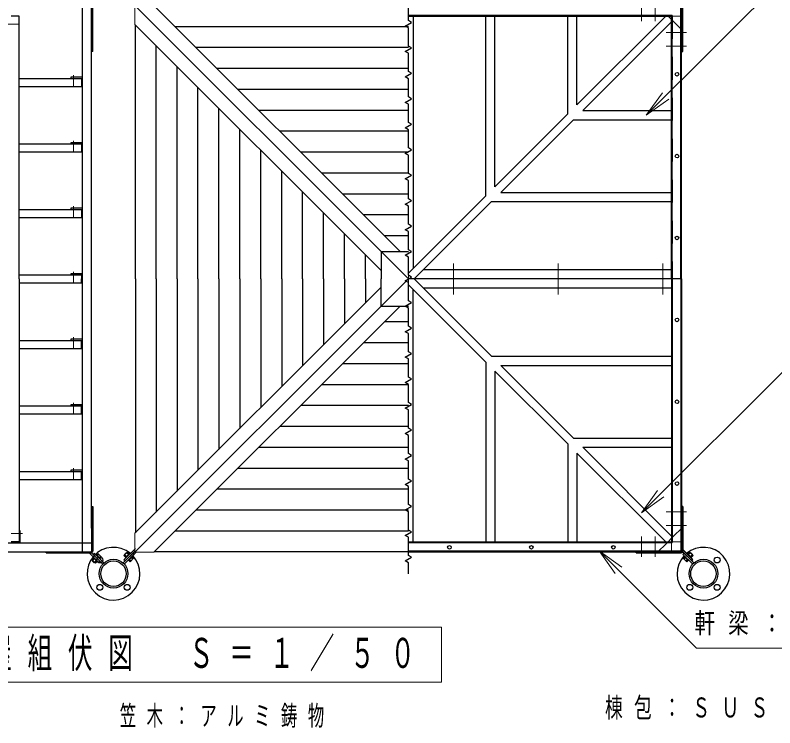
# Model space of a CAD drawing. Units: millimetres on the paper, scale 1:50. Extents: x -365 to 10, y -38 to 257.
# Drawn here: x -270.5 to -187.1, y 139.4 to 217.7 of the extents above; entities that cross this region are included whole.
import ezdxf

# ---------------------------------------------------------------- set-up
doc = ezdxf.new("R2010")
doc.units = ezdxf.units.MM
doc.linetypes.add('USER1', pattern=[4.5, 2.5, -2])
doc.linetypes.add('USER2', pattern=[6, 3, -1, 1, -1])
doc.layers.add('LY_1', color=7, linetype='Continuous', lineweight=13)
doc.styles.add('ＭＳ ゴシック', font='')
doc.styles.get('ＭＳ ゴシック').set_extended_font_data('MS Gothic')

msp = doc.modelspace()

# ---------------------------------------------------------------- linework, layer by layer
at = {"layer": 'LY_1', "lineweight": 25}
for p, q in [((-263.091, 158.714), (-263.091, 218.714)), ((-262.091, 213.714), (-262.091, 218.654)), ((-261.971, 213.714), (-261.971, 218.654)), ((-197.291, 213.714), (-197.291, 218.654)), ((-197.291, 213.714), (-197.291, 218.654)), ((-197.171, 213.714), (-197.171, 218.654)), ((-197.171, 213.714), (-197.171, 218.654)), ((-270.051, 217.614), (-270.931, 217.614)), ((-270.051, 188.714), (-270.051, 217.614)), ((-199.027, 217.614), (-208.791, 207.85)), ((-198.391, 216.977), (-208.154, 207.214)), ((-262.091, 161.314), (-262.091, 216.114)), ((-261.971, 213.714), (-262.091, 213.714)), ((-197.171, 213.714), (-197.291, 213.714)), ((-197.171, 213.714), (-197.291, 213.714)), ((-270.051, 210.754), (-263.191, 210.754)), ((-264.391, 210.874), (-264.391, 210.754)), ((-263.091, 210.874), (-264.391, 210.874)), ((-263.191, 210.754), (-263.191, 209.874)), ((-270.051, 209.874), (-263.191, 209.874)), ((-209.791, 206.85), (-217.791, 198.85)), ((-209.154, 206.214), (-217.154, 198.214)), ((-264.391, 203.674), (-264.391, 203.554)), ((-263.091, 203.674), (-264.391, 203.674)), ((-270.051, 203.554), (-263.191, 203.554)), ((-263.191, 203.554), (-263.191, 202.674)), ((-270.051, 202.674), (-263.191, 202.674)), ((-218.791, 197.85), (-227.291, 189.35)), ((-218.154, 197.214), (-226.654, 188.714)), ((-270.051, 196.354), (-263.191, 196.354)), ((-264.391, 196.474), (-264.391, 196.354)), ((-263.091, 196.474), (-264.391, 196.474)), ((-263.191, 196.354), (-263.191, 195.474)), ((-270.051, 195.474), (-263.191, 195.474)), ((-270.051, 189.154), (-263.191, 189.154)), ((-270.051, 188.714), (-270.051, 159.814)), ((-264.391, 189.274), (-264.391, 189.154)), ((-263.091, 189.274), (-264.391, 189.274)), ((-263.191, 189.154), (-263.191, 188.714)), ((-263.191, 188.274), (-263.191, 188.714)), ((-197.391, 188.714), (-227.291, 188.714)), ((-197.391, 188.714), (-227.291, 188.714)), ((-197.391, 188.714), (-227.291, 188.714)), ((-197.391, 188.714), (-227.291, 188.714)), ((-218.154, 180.214), (-226.654, 188.714)), ((-270.051, 188.274), (-263.191, 188.274)), ((-218.791, 179.577), (-227.291, 188.077)), ((-270.051, 181.954), (-263.191, 181.954)), ((-264.391, 182.074), (-264.391, 181.954)), ((-263.091, 182.074), (-264.391, 182.074)), ((-263.191, 181.074), (-263.191, 181.954)), ((-270.051, 181.074), (-263.191, 181.074)), ((-209.791, 170.577), (-217.791, 178.577)), ((-209.154, 171.214), (-217.154, 179.214)), ((-270.051, 174.754), (-263.191, 174.754)), ((-264.391, 174.874), (-264.391, 174.754)), ((-263.091, 174.874), (-264.391, 174.874)), ((-263.191, 173.874), (-263.191, 174.754)), ((-270.051, 173.874), (-263.191, 173.874)), ((-199.027, 159.814), (-208.791, 169.577)), ((-198.391, 160.45), (-208.154, 170.214)), ((-270.051, 167.554), (-263.191, 167.554)), ((-264.391, 167.674), (-264.391, 167.554)), ((-263.091, 167.674), (-264.391, 167.674)), ((-263.191, 166.674), (-263.191, 167.554)), ((-270.051, 166.674), (-263.191, 166.674)), ((-262.091, 163.714), (-261.971, 163.714)), ((-262.091, 163.714), (-262.091, 158.774)), ((-261.971, 163.714), (-261.971, 158.774)), ((-197.291, 163.714), (-197.291, 158.774)), ((-197.171, 163.714), (-197.291, 163.714)), ((-197.171, 163.714), (-197.291, 163.714)), ((-197.291, 163.714), (-197.291, 158.774)), ((-197.171, 163.714), (-197.171, 158.774)), ((-197.171, 163.714), (-197.171, 158.774)), ((-269.931, 161.014), (-270.051, 161.014)), ((-269.931, 159.714), (-269.931, 161.014)), ((-322.091, 159.714), (-262.091, 159.714)), ((-270.051, 159.814), (-270.931, 159.814)), ((-319.491, 158.714), (-264.691, 158.714)), ((-267.091, 158.594), (-267.091, 158.714)), ((-267.091, 158.714), (-262.151, 158.714)), ((-267.091, 158.594), (-262.151, 158.594)), ((-261.292, 157.533), (-262.353, 158.594)), ((-260.87, 157.365), (-262.098, 158.594)), ((-261.815, 158.565), (-261.942, 158.438)), ((-260.743, 157.493), (-261.815, 158.565)), ((-258.639, 157.493), (-257.291, 158.841)), ((-258.639, 157.493), (-257.338, 158.794)), ((-258.149, 158.695), (-258.545, 158.299)), ((-258.542, 157.844), (-257.291, 159.095)), ((-258.512, 157.365), (-257.21, 158.667)), ((-258.271, 158.647), (-258.497, 158.421)), ((-258.05, 158.426), (-258.271, 158.647)), ((-257.965, 158.511), (-258.149, 158.695)), ((-257.439, 158.438), (-257.567, 158.565)), ((-202.291, 158.714), (-197.351, 158.714)), ((-202.291, 158.714), (-202.291, 158.594)), ((-202.291, 158.714), (-202.291, 158.594)), ((-202.291, 158.714), (-197.351, 158.714)), ((-202.291, 158.594), (-197.351, 158.594)), ((-202.291, 158.594), (-197.351, 158.594)), ((-196.039, 157.844), (-197.291, 159.095)), ((-195.943, 157.493), (-197.291, 158.841)), ((-196.11, 157.915), (-197.171, 158.975)), ((-196.11, 157.915), (-197.171, 158.975)), ((-195.943, 157.493), (-197.171, 158.721)), ((-195.943, 157.493), (-197.171, 158.721)), ((-197.142, 158.438), (-197.015, 158.565)), ((-197.142, 158.438), (-197.015, 158.565)), ((-197.142, 158.438), (-197.015, 158.565)), ((-196.616, 158.511), (-196.432, 158.695)), ((-196.616, 158.511), (-196.432, 158.695)), ((-196.616, 158.511), (-196.432, 158.695)), ((-196.531, 158.426), (-196.311, 158.647)), ((-196.531, 158.427), (-196.311, 158.647)), ((-196.531, 158.426), (-196.311, 158.647)), ((-196.432, 158.695), (-196.036, 158.299)), ((-196.432, 158.695), (-196.036, 158.299)), ((-196.432, 158.695), (-196.036, 158.299)), ((-196.311, 158.647), (-196.084, 158.421)), ((-196.311, 158.647), (-196.084, 158.421)), ((-196.311, 158.647), (-196.084, 158.421)), ((-261.889, 158.039), (-262.072, 157.855)), ((-262.072, 157.855), (-261.676, 157.459)), ((-261.804, 157.954), (-262.024, 157.734)), ((-262.024, 157.734), (-261.798, 157.507)), ((-261.857, 158.098), (-261.903, 158.053)), ((-261.903, 158.053), (-261.478, 157.629)), ((-261.577, 157.728), (-261.798, 157.507)), ((-261.603, 158.353), (-261.558, 158.398)), ((-261.558, 158.398), (-261.133, 157.974)), ((-261.543, 158.384), (-261.402, 158.525)), ((-261.459, 158.299), (-261.317, 158.441)), ((-261.402, 158.525), (-261.006, 158.129)), ((-261.232, 158.073), (-261.091, 158.214)), ((-261.179, 157.929), (-261.133, 157.974)), ((-261.147, 157.988), (-261.006, 158.129)), ((-258.361, 158.115), (-258.545, 158.299)), ((-258.415, 157.717), (-258.542, 157.844)), ((-258.512, 157.365), (-257.439, 158.438)), ((-258.276, 158.2), (-258.497, 158.421)), ((-257.951, 158.525), (-258.375, 158.101)), ((-258.33, 158.056), (-258.375, 158.101)), ((-258.076, 157.801), (-258.03, 157.756)), ((-257.606, 158.18), (-258.03, 157.756)), ((-258.016, 157.77), (-257.875, 157.629)), ((-257.906, 158.48), (-257.951, 158.525)), ((-257.931, 157.855), (-257.79, 157.714)), ((-257.479, 158.025), (-257.875, 157.629)), ((-257.705, 158.081), (-257.564, 157.94)), ((-257.651, 158.226), (-257.606, 158.18)), ((-257.62, 158.166), (-257.479, 158.025)), ((-196.07, 157.365), (-197.142, 158.438)), ((-196.07, 157.365), (-197.142, 158.438)), ((-196.07, 157.365), (-197.142, 158.438)), ((-196.961, 158.166), (-197.103, 158.025)), ((-196.961, 158.166), (-197.103, 158.025)), ((-196.961, 158.166), (-197.103, 158.025)), ((-197.103, 158.025), (-196.707, 157.629)), ((-197.103, 158.025), (-196.707, 157.629)), ((-197.103, 158.025), (-196.707, 157.629)), ((-196.876, 158.081), (-197.018, 157.94)), ((-196.876, 158.081), (-197.018, 157.94)), ((-196.876, 158.081), (-197.018, 157.94)), ((-196.93, 158.226), (-196.975, 158.18)), ((-196.93, 158.226), (-196.975, 158.18)), ((-196.93, 158.226), (-196.975, 158.18)), ((-196.975, 158.18), (-196.551, 157.756)), ((-196.975, 158.18), (-196.551, 157.756)), ((-196.975, 158.18), (-196.551, 157.756)), ((-196.65, 157.855), (-196.792, 157.714)), ((-196.65, 157.855), (-196.792, 157.714)), ((-196.65, 157.855), (-196.792, 157.714)), ((-196.565, 157.77), (-196.707, 157.629)), ((-196.565, 157.77), (-196.707, 157.629)), ((-196.565, 157.77), (-196.707, 157.629)), ((-196.676, 158.48), (-196.63, 158.526)), ((-196.676, 158.48), (-196.63, 158.525)), ((-196.676, 158.48), (-196.63, 158.525)), ((-196.63, 158.526), (-196.206, 158.101)), ((-196.63, 158.525), (-196.206, 158.101)), ((-196.63, 158.525), (-196.206, 158.101)), ((-196.506, 157.801), (-196.551, 157.756)), ((-196.506, 157.801), (-196.551, 157.756)), ((-196.506, 157.801), (-196.551, 157.756)), ((-196.305, 158.2), (-196.084, 158.421)), ((-196.305, 158.2), (-196.084, 158.421)), ((-196.305, 158.2), (-196.084, 158.421)), ((-196.251, 158.056), (-196.206, 158.101)), ((-196.251, 158.056), (-196.206, 158.101)), ((-196.251, 158.056), (-196.206, 158.101)), ((-196.237, 157.787), (-196.11, 157.915)), ((-196.237, 157.787), (-196.11, 157.915)), ((-196.22, 158.115), (-196.036, 158.299)), ((-196.22, 158.115), (-196.036, 158.299)), ((-196.22, 158.115), (-196.036, 158.299)), ((-196.166, 157.717), (-196.039, 157.844)), ((-261.493, 157.643), (-261.676, 157.459)), ((-261.433, 157.674), (-261.478, 157.629)), ((-261.164, 157.66), (-261.292, 157.533))]:
    msp.add_line(p, q, dxfattribs=at)
at = {"layer": 'LY_1', "color": 131}
for p, q in [((-257.338, 216.674), (-257.338, 218.76)), ((-257.338, 216.674), (-257.338, 218.76)), ((-257.338, 160.753), (-257.338, 158.667)), ((-255.252, 158.667), (-257.338, 158.667)), ((-255.252, 158.667), (-257.338, 158.667))]:
    msp.add_line(p, q, dxfattribs=at)
at = {"layer": 'LY_1', "color": 131, "lineweight": 25}
for p, q in [((-230.291, 191.714), (-257.338, 218.76)), ((-230.291, 191.714), (-257.338, 218.76)), ((-230.291, 191.714), (-257.338, 218.76)), ((-228.205, 191.714), (-255.252, 218.76)), ((-226.791, 217.614), (-226.791, 189.85)), ((-218.791, 197.85), (-218.791, 217.614)), ((-217.791, 198.85), (-217.791, 217.614)), ((-209.791, 206.85), (-209.791, 217.614)), ((-208.791, 207.85), (-208.791, 217.614)), ((-230.291, 189.628), (-257.338, 216.674)), ((-230.291, 189.628), (-257.338, 216.674)), ((-208.154, 207.214), (-198.391, 207.214)), ((-209.154, 206.214), (-198.391, 206.214)), ((-217.154, 198.214), (-198.391, 198.214)), ((-218.154, 197.214), (-198.391, 197.214)), ((-230.291, 187.8), (-257.338, 160.753)), ((-226.791, 159.814), (-226.791, 187.577)), ((-230.291, 185.714), (-257.338, 158.667)), ((-230.291, 185.714), (-257.338, 158.667)), ((-230.291, 185.714), (-257.338, 158.667)), ((-228.205, 185.714), (-255.252, 158.667)), ((-228.205, 185.714), (-255.252, 158.667)), ((-218.791, 179.577), (-218.791, 159.814)), ((-218.154, 180.214), (-198.391, 180.214)), ((-217.791, 178.577), (-217.791, 159.814)), ((-217.154, 179.214), (-198.391, 179.214)), ((-209.154, 171.214), (-198.391, 171.214)), ((-209.791, 170.577), (-209.791, 159.814)), ((-208.791, 169.577), (-208.791, 159.814)), ((-208.154, 170.214), (-198.391, 170.214))]:
    msp.add_line(p, q, dxfattribs=at)
at = {"layer": 'LY_1', "linetype": 'USER2'}
for p, q in [((-201.691, 219.268), (-201.691, 217.029)), ((-200.191, 219.268), (-200.191, 217.029)), ((-270.051, 216.714), (-271.277, 216.714)), ((-196.736, 215.814), (-198.975, 215.814)), ((-196.736, 214.314), (-198.975, 214.314)), ((-264.091, 209.874), (-264.091, 211.1)), ((-264.091, 202.674), (-264.091, 203.9)), ((-264.091, 195.474), (-264.091, 196.7)), ((-222.338, 188.714), (-222.338, 190.408)), ((-222.338, 188.714), (-222.338, 190.408)), ((-210.844, 188.714), (-210.844, 190.408)), ((-210.844, 188.714), (-210.844, 190.408)), ((-199.35, 188.714), (-199.35, 190.408)), ((-199.35, 188.714), (-199.35, 190.408)), ((-264.091, 188.274), (-264.091, 189.5)), ((-222.338, 188.714), (-222.338, 187.019)), ((-222.338, 188.714), (-222.338, 187.019)), ((-210.844, 188.714), (-210.844, 187.019)), ((-210.844, 188.714), (-210.844, 187.019)), ((-199.35, 188.714), (-199.35, 187.019)), ((-199.35, 188.714), (-199.35, 187.019)), ((-264.091, 181.074), (-264.091, 182.3)), ((-264.091, 173.874), (-264.091, 175.1)), ((-264.091, 166.674), (-264.091, 167.9)), ((-196.736, 163.114), (-198.975, 163.114)), ((-196.736, 161.614), (-198.975, 161.614)), ((-270.931, 160.714), (-269.705, 160.714)), ((-201.691, 158.159), (-201.691, 160.398)), ((-200.191, 158.159), (-200.191, 160.398))]:
    msp.add_line(p, q, dxfattribs=at)
at = {"layer": 'LY_1', "color": 40, "lineweight": 25}
for p, q in [((-197.391, 188.714), (-197.391, 218.614)), ((-227.291, 217.694), (-198.311, 217.694)), ((-227.291, 217.614), (-198.391, 217.614)), ((-198.391, 188.714), (-198.391, 217.614)), ((-198.311, 188.714), (-198.311, 217.694)), ((-198.391, 188.714), (-198.391, 159.814)), ((-198.311, 188.714), (-198.311, 159.734)), ((-197.391, 188.714), (-197.391, 158.814)), ((-227.291, 159.814), (-198.391, 159.814)), ((-227.291, 159.734), (-198.311, 159.734)), ((-227.291, 158.814), (-197.391, 158.814))]:
    msp.add_line(p, q, dxfattribs=at)
at = {"layer": 'LY_1', "color": 2, "lineweight": 25}
for p, q in [((-197.291, 213.714), (-197.291, 218.714)), ((-197.171, 213.714), (-197.171, 218.654)), ((-198.291, 217.114), (-198.891, 217.714)), ((-197.291, 213.714), (-197.171, 213.714)), ((-227.291, 188.714), (-230.291, 191.714)), ((-230.291, 191.714), (-230.291, 188.714)), ((-227.291, 188.714), (-230.291, 191.714)), ((-230.291, 191.714), (-230.291, 188.714)), ((-227.291, 188.714), (-230.291, 191.714)), ((-230.291, 191.714), (-227.291, 191.714)), ((-227.291, 188.714), (-230.291, 185.714)), ((-227.291, 188.714), (-230.291, 185.714)), ((-230.291, 185.714), (-230.291, 188.714)), ((-227.291, 188.714), (-230.291, 185.714)), ((-230.291, 185.714), (-227.291, 185.714)), ((-230.291, 185.714), (-227.291, 185.714)), ((-197.291, 163.714), (-197.171, 163.714)), ((-197.291, 163.714), (-197.291, 158.714)), ((-197.171, 163.714), (-197.171, 158.774)), ((-198.291, 160.314), (-198.891, 159.714)), ((-202.291, 158.594), (-202.291, 158.714)), ((-202.291, 158.714), (-197.291, 158.714)), ((-202.291, 158.594), (-197.351, 158.594))]:
    msp.add_line(p, q, dxfattribs=at)
at = {"layer": 'LY_1', "color": 4, "linetype": 'USER1'}
for p, q in [((-197.391, 217.614), (-198.291, 217.614)), ((-198.291, 217.614), (-198.291, 188.714)), ((-198.291, 159.814), (-198.291, 188.714)), ((-198.391, 159.714), (-227.291, 159.714)), ((-198.391, 158.814), (-198.391, 159.714)), ((-197.391, 159.814), (-198.291, 159.814))]:
    msp.add_line(p, q, dxfattribs=at)
at = {"layer": 'LY_1', "color": 2, "linetype": 'USER1'}
for p, q in [((-197.171, 215.994), (-198.291, 217.114)), ((-197.171, 161.434), (-198.291, 160.314)), ((-198.891, 159.714), (-200.011, 158.594))]:
    msp.add_line(p, q, dxfattribs=at)
at = {"layer": 'LY_1', "color": 4, "lineweight": 25}
for p, q in [((-197.291, 217.614), (-197.391, 217.614)), ((-197.291, 188.714), (-197.291, 217.614)), ((-257.291, 188.714), (-257.291, 216.628)), ((-257.291, 188.714), (-257.291, 216.628)), ((-257.291, 188.714), (-257.291, 160.8)), ((-197.291, 188.714), (-197.291, 159.814)), ((-197.291, 159.814), (-197.391, 159.814)), ((-227.291, 158.714), (-255.205, 158.714)), ((-227.291, 158.714), (-255.205, 158.714)), ((-227.291, 158.714), (-198.391, 158.714)), ((-198.391, 158.714), (-198.391, 158.814))]:
    msp.add_line(p, q, dxfattribs=at)
at = {"layer": 'LY_1', "color": 12, "lineweight": 25}
for p, q in [((-227.291, 216.434), (-252.925, 216.434)), ((-255.011, 188.714), (-255.011, 214.348)), ((-255.011, 188.714), (-255.011, 214.348)), ((-227.291, 214.135), (-250.627, 214.135)), ((-252.713, 188.714), (-252.713, 212.049)), ((-252.713, 188.714), (-252.713, 212.049)), ((-227.291, 211.837), (-248.328, 211.837)), ((-250.414, 188.714), (-250.414, 209.751)), ((-250.414, 188.714), (-250.414, 209.751)), ((-227.291, 209.538), (-246.029, 209.538)), ((-248.115, 188.714), (-248.115, 207.452)), ((-248.115, 188.714), (-248.115, 207.452)), ((-227.291, 207.239), (-243.73, 207.239)), ((-245.816, 188.714), (-245.816, 205.153)), ((-245.816, 188.714), (-245.816, 205.153)), ((-227.291, 204.94), (-241.431, 204.94)), ((-243.517, 188.714), (-243.517, 202.854)), ((-243.517, 188.714), (-243.517, 202.854)), ((-227.291, 202.641), (-239.133, 202.641)), ((-241.219, 188.714), (-241.219, 200.556)), ((-241.219, 188.714), (-241.219, 200.556)), ((-227.291, 200.343), (-236.834, 200.343)), ((-238.92, 188.714), (-238.92, 198.257)), ((-238.92, 188.714), (-238.92, 198.257)), ((-227.291, 198.044), (-234.535, 198.044)), ((-236.621, 188.714), (-236.621, 195.958)), ((-236.621, 188.714), (-236.621, 195.958)), ((-227.291, 195.745), (-232.236, 195.745)), ((-234.322, 188.714), (-234.322, 193.659)), ((-234.322, 188.714), (-234.322, 193.659)), ((-227.291, 193.446), (-229.938, 193.446)), ((-232.024, 188.714), (-232.024, 191.36)), ((-232.024, 188.714), (-232.024, 191.36)), ((-255.011, 188.714), (-255.011, 163.079)), ((-252.713, 188.714), (-252.713, 165.378)), ((-250.414, 188.714), (-250.414, 167.677)), ((-248.115, 188.714), (-248.115, 169.975)), ((-245.816, 188.714), (-245.816, 172.274)), ((-243.517, 188.714), (-243.517, 174.573)), ((-241.219, 188.714), (-241.219, 176.872)), ((-238.92, 188.714), (-238.92, 179.17)), ((-236.621, 188.714), (-236.621, 181.469)), ((-234.322, 188.714), (-234.322, 183.768)), ((-232.024, 188.714), (-232.024, 186.067)), ((-227.291, 183.981), (-229.938, 183.981)), ((-227.291, 183.981), (-229.938, 183.981)), ((-227.291, 181.682), (-232.236, 181.682)), ((-227.291, 181.682), (-232.236, 181.682)), ((-227.291, 179.383), (-234.535, 179.383)), ((-227.291, 179.383), (-234.535, 179.383)), ((-227.291, 177.084), (-236.834, 177.084)), ((-227.291, 177.084), (-236.834, 177.084)), ((-227.291, 174.786), (-239.133, 174.786)), ((-227.291, 174.786), (-239.133, 174.786)), ((-227.291, 172.487), (-241.431, 172.487)), ((-227.291, 172.487), (-241.431, 172.487)), ((-227.291, 170.188), (-243.73, 170.188)), ((-227.291, 170.188), (-243.73, 170.188)), ((-227.291, 167.889), (-246.029, 167.889)), ((-227.291, 167.889), (-246.029, 167.889)), ((-227.291, 165.591), (-248.328, 165.591)), ((-227.291, 165.591), (-248.328, 165.591)), ((-227.291, 163.292), (-250.627, 163.292)), ((-227.291, 163.292), (-250.627, 163.292)), ((-227.291, 160.993), (-252.925, 160.993)), ((-227.291, 160.993), (-252.925, 160.993))]:
    msp.add_line(p, q, dxfattribs=at)
at = {"layer": 'LY_1'}
for p, q in [((-201.166, 206.704), (-199.398, 209.179)), ((-201.166, 206.704), (-199.045, 208.826)), ((-198.691, 208.472), (-201.166, 206.704)), ((-227.291, 189.35), (-227.291, 188.714)), ((-227.291, 188.077), (-227.291, 188.714)), ((-201.705, 162.995), (-199.937, 165.47)), ((-201.705, 162.995), (-199.584, 165.116)), ((-199.23, 164.762), (-201.705, 162.995)), ((-204.573, 156.339), (-206.341, 158.814)), ((-206.341, 158.814), (-203.866, 157.046)), ((-206.341, 158.814), (-204.219, 156.692)), ((-223.663, 150.442), (-295.719, 150.442)), ((-223.663, 144.386), (-223.663, 150.442)), ((-295.719, 144.386), (-223.663, 144.386))]:
    msp.add_line(p, q, dxfattribs=at)
at = {"layer": 'LY_1', "color": 1, "lineweight": 25}
for p, q in [((-198.391, 189.714), (-225.654, 189.714)), ((-198.391, 187.714), (-225.654, 187.714))]:
    msp.add_line(p, q, dxfattribs=at)
at = {"layer": 'LY_1'}
for points in [[(-201.166, 206.704), (-185.632, 222.238), (-143.161, 222.238)], [(-201.705, 162.995), (-185.632, 179.068), (-143.605, 179.068)], [(-206.341, 158.814), (-195.637, 148.11), (-150.354, 148.11)]]:
    msp.add_lwpolyline(points, dxfattribs=at)
at = {"layer": 'LY_1', "lineweight": 25}
msp.add_lwpolyline([(-227.291, 156.314), (-227.291, 157.514), (-227.637, 157.714), (-226.944, 158.114), (-227.291, 158.314), (-227.291, 160.314), (-227.637, 160.514), (-226.944, 160.914), (-227.291, 161.114), (-227.291, 163.114), (-227.637, 163.314), (-226.944, 163.714), (-227.291, 163.914), (-227.291, 165.914), (-227.637, 166.114), (-226.944, 166.514), (-227.291, 166.714), (-227.291, 168.714), (-227.637, 168.914), (-226.944, 169.314), (-227.291, 169.514), (-227.291, 171.514), (-227.637, 171.714), (-226.944, 172.114), (-227.291, 172.314), (-227.291, 174.314), (-227.637, 174.514), (-226.944, 174.914), (-227.291, 175.114), (-227.291, 177.114), (-227.637, 177.314), (-226.944, 177.714), (-227.291, 177.914), (-227.291, 179.914), (-227.637, 180.114), (-226.944, 180.514), (-227.291, 180.714), (-227.291, 182.714), (-227.637, 182.914), (-226.944, 183.314), (-227.291, 183.514), (-227.291, 185.514), (-227.637, 185.714), (-226.944, 186.114), (-227.291, 186.314), (-227.291, 188.314), (-227.637, 188.514), (-226.944, 188.914), (-227.291, 189.114), (-227.291, 191.114), (-227.637, 191.314), (-226.944, 191.714), (-227.291, 191.914), (-227.291, 193.914), (-227.637, 194.114), (-226.944, 194.514), (-227.291, 194.714), (-227.291, 196.714), (-227.637, 196.914), (-226.944, 197.314), (-227.291, 197.514), (-227.291, 199.514), (-227.637, 199.714), (-226.944, 200.114), (-227.291, 200.314), (-227.291, 202.314), (-227.637, 202.514), (-226.944, 202.914), (-227.291, 203.114), (-227.291, 205.114), (-227.637, 205.314), (-226.944, 205.714), (-227.291, 205.914), (-227.291, 207.914), (-227.637, 208.114), (-226.944, 208.514), (-227.291, 208.714), (-227.291, 210.714), (-227.637, 210.914), (-226.944, 211.314), (-227.291, 211.514), (-227.291, 213.514), (-227.637, 213.714), (-226.944, 214.114), (-227.291, 214.314), (-227.291, 216.314), (-227.637, 216.514), (-226.944, 216.914), (-227.291, 217.114), (-227.291, 219.114)], dxfattribs=at)
for centre, radius in [((-197.791, 211.214), 0.2), ((-197.791, 202.214), 0.2), ((-197.791, 193.214), 0.2), ((-197.791, 184.214), 0.2), ((-197.791, 175.214), 0.2), ((-197.791, 166.214), 0.2), ((-222.791, 159.214), 0.2), ((-213.791, 159.214), 0.2), ((-204.791, 159.214), 0.2), ((-261.191, 157.814), 0.32), ((-259.691, 156.314), 1.58), ((-259.691, 156.314), 1.58), ((-259.691, 156.314), 1.58), ((-259.691, 156.314), 1.398), ((-259.691, 156.314), 1.398), ((-259.691, 156.314), 1.398), ((-194.891, 156.314), 1.58), ((-194.891, 156.314), 1.58), ((-194.891, 156.314), 1.58), ((-194.891, 156.314), 1.398), ((-194.891, 156.314), 1.398), ((-194.891, 156.314), 1.398), ((-193.391, 157.814), 0.32), ((-261.191, 154.814), 0.32), ((-258.191, 154.814), 0.32), ((-196.391, 154.814), 0.32), ((-193.391, 154.814), 0.32)]:
    msp.add_circle(centre, radius, dxfattribs=at)
for centre, radius, start, end in [((-259.691, 156.314), 2.9, 50.34217, 43.22157), ((-262.151, 158.774), 0.06, 270, 0), ((-262.151, 158.774), 0.18, 270, 0), ((-194.891, 156.314), 2.9, 136.77843, 129.65783), ((-197.351, 158.774), 0.18, 270, 0), ((-197.351, 158.774), 0.06, 270, 0), ((-197.351, 158.774), 0.06, 270, 0), ((-197.351, 158.774), 0.18, 270, 0)]:
    msp.add_arc(centre, radius, start, end, dxfattribs=at)
at = {"layer": 'LY_1', "color": 2, "lineweight": 25}
msp.add_arc((-197.351, 158.774), 0.18, 270, 0, dxfattribs=at)

# ---------------------------------------------------------------- texts
at = {"layer": 'LY_1', "attachment_point": 4, "style": 'ＭＳ ゴシック'}
for s, insert, char_height in [('\\T1.64;\\W0.75;軒梁：□－１００×５０×３．２', (-195.865, 150.76), 2.199), ('\\T1.64;\\W0.6;屋根伏／小屋組伏図\u3000Ｓ＝１／５０', (-295.691, 147.414), 3.299), ('\\T1.64;\\W0.65;棟包：ＳＵＳ', (-205.707, 141.489), 2.199), ('\\T1.64;\\W0.6;笠木：アルミ鋳物', (-259.004, 140.59), 2.199)]:
    msp.add_mtext(s, dxfattribs=dict(at, insert=insert, char_height=char_height))

doc.saveas('drawing.dxf')
